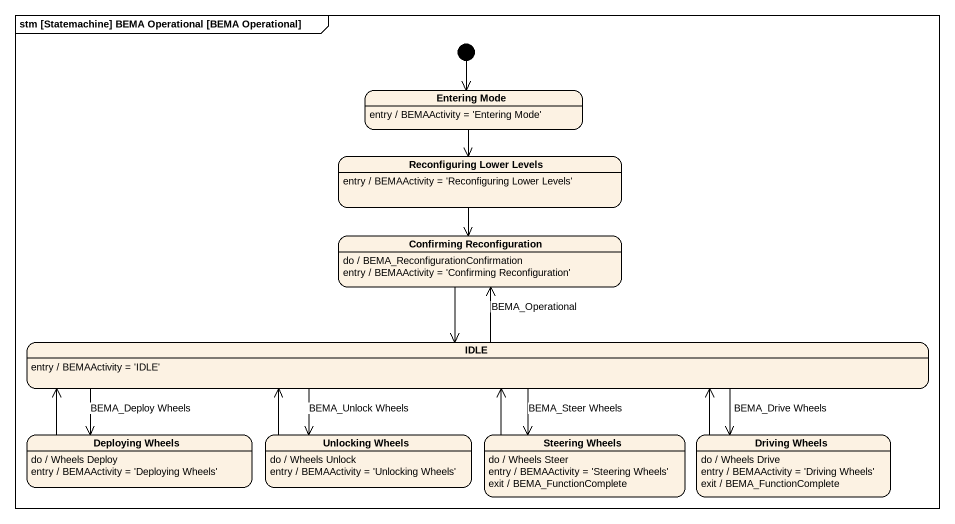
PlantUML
@startuml
mainframe stm [Statemachine] BEMA Operational [BEMA Operational]
hide empty description
state "Entering Mode" as Entering_Mode
Entering_Mode : entry / BEMAActivity = 'Entering Mode'
state "Reconfiguring Lower Levels" as Reconfiguring_Lower_Levels
Reconfiguring_Lower_Levels : entry / BEMAActivity = 'Reconfiguring Lower Levels'
state "Confirming Reconfiguration" as Confirming_Reconfiguration
Confirming_Reconfiguration : do / BEMA_ReconfigurationConfirmation
Confirming_Reconfiguration : entry / BEMAActivity = 'Confirming Reconfiguration'
state IDLE
IDLE : entry / BEMAActivity = 'IDLE'
state "Deploying Wheels" as Deploying_Wheels
Deploying_Wheels : do / Wheels Deploy
Deploying_Wheels : entry / BEMAActivity = 'Deploying Wheels'
state "Unlocking Wheels" as Unlocking_Wheels
Unlocking_Wheels : do / Wheels Unlock
Unlocking_Wheels : entry / BEMAActivity = 'Unlocking Wheels'
state "Steering Wheels" as Steering_Wheels
Steering_Wheels : do / Wheels Steer
Steering_Wheels : entry / BEMAActivity = 'Steering Wheels'
Steering_Wheels : exit / BEMA_FunctionComplete
state "Driving Wheels" as Driving_Wheels
Driving_Wheels : do / Wheels Drive
Driving_Wheels : entry / BEMAActivity = 'Driving Wheels'
Driving_Wheels : exit / BEMA_FunctionComplete
[*] --> Entering_Mode
Entering_Mode --> Reconfiguring_Lower_Levels
Reconfiguring_Lower_Levels --> Confirming_Reconfiguration
Confirming_Reconfiguration --> IDLE
IDLE -up-> Confirming_Reconfiguration : BEMA_Operational
IDLE -left-> Deploying_Wheels : BEMA_Deploy Wheels
IDLE --> Unlocking_Wheels : BEMA_Unlock Wheels
IDLE --> Steering_Wheels : BEMA_Steer Wheels
IDLE -right-> Driving_Wheels : BEMA_Drive Wheels
Deploying_Wheels -right-> IDLE
Unlocking_Wheels -up-> IDLE
Steering_Wheels -up-> IDLE
Driving_Wheels -left-> IDLE
@enduml
